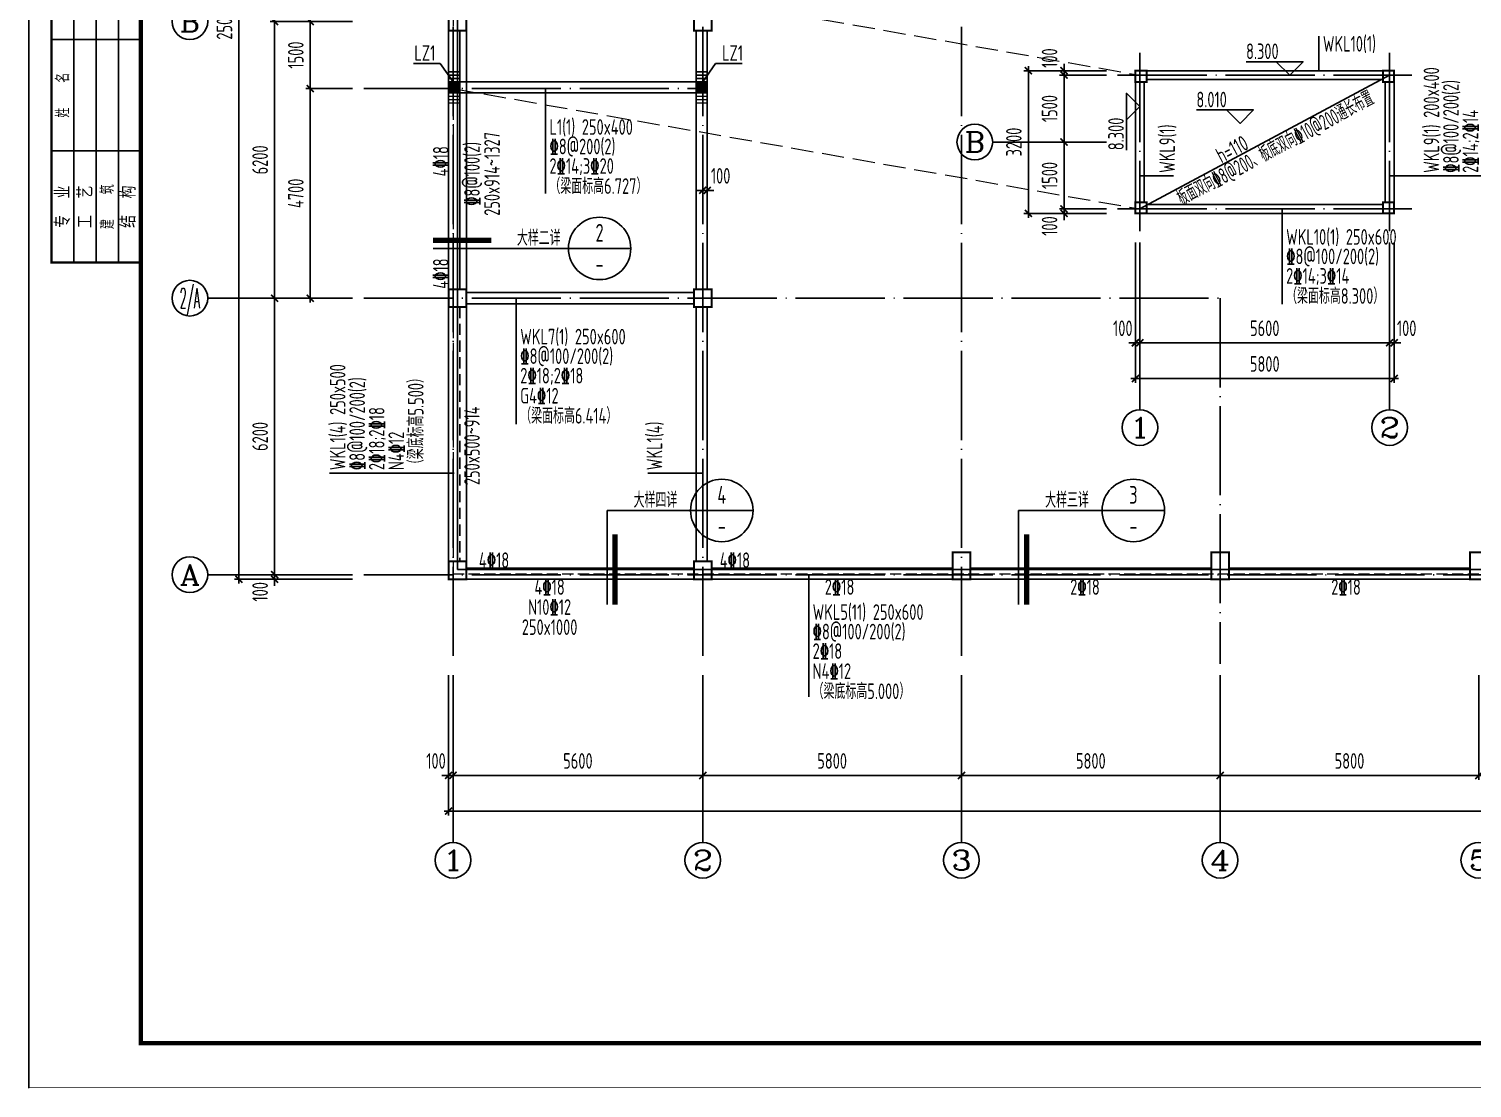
# Model space of a CAD drawing. Extents: x 287065 to 1473467, y 284802 to 344222.
# Drawn here: x 973237 to 1005597, y 284802 to 308549 of the extents above; entities that cross this region are included whole.
import ezdxf
from ezdxf.enums import TextEntityAlignment as Align

# ---------------------------------------------------------------- set-up
doc = ezdxf.new("R2010")
doc.units = 0
doc.header["$LTSCALE"] = 1000
for name, pattern in [('3', [3.75, 2.5, -1.25]), ('DASH', [0.35, 0.25, -0.1]), ('DOTE', [2.42, 2, -0.2, 0.02, -0.2])]:
    doc.linetypes.add(name, pattern=pattern)
doc.layers.get('0').update_dxf_attribs({"linetype": 'CONTINUOUS'})
doc.layers.get('DEFPOINTS').update_dxf_attribs({"linetype": 'CONTINUOUS'})
for name, color, linetype in [('AXIS', 8, 'DOTE'), ('AXIS_DIM', 3, 'CONTINUOUS'), ('AXIS_TEXT', 3, 'CONTINUOUS'), ('BEAM_CON', 4, 'CONTINUOUS'), ('COLU', 7, 'CONTINUOUS'), ('DIM', 3, 'CONTINUOUS'), ('FRAME', 3, 'CONTINUOUS'), ('roof', 30, 'CONTINUOUS'), ('S_BEAMDASH', 134, '3'), ('S_BEAMDIMLOCAL', 7, 'CONTINUOUS'), ('S_BEAMDIMLOCALVER', 7, 'CONTINUOUS'), ('S_BEAMDIMMASS', 2, 'CONTINUOUS'), ('S_BEAMDIMMASSVER', 2, 'CONTINUOUS'), ('S_SUBBEAMHOOP', 1, 'CONTINUOUS'), ('TEXT', 7, 'CONTINUOUS'), ('THIN', 7, 'CONTINUOUS'), ('TK', 211, 'CONTINUOUS'), ('柱涂实', 54, 'CONTINUOUS'), ('第三道尺寸线', 4, 'CONTINUOUS')]:
    doc.layers.add(name, color=color, linetype=linetype)
doc.styles.add('_TCH_AXIS', font='COMPLEX', dxfattribs={"bigfont": 'GBCBIG'})
doc.styles.add('COMPLEX', font='COMPLEX')
doc.styles.add('DXFS', font='txt.shx', dxfattribs={"width": 0.7, "bigfont": 'dxfs.shx'})
doc.styles.add('TSSD_Dimension', font='tssdeng.shx', dxfattribs={"width": 0.7, "bigfont": 'hztxt.shx'})
doc.styles.add('TSSD_Label', font='tssdeng.shx', dxfattribs={"width": 0.7, "bigfont": 'aHzTXT.shx'})
doc.styles.add('TSSD_Num', font='Tssdeng.shx', dxfattribs={"width": 0.7, "bigfont": 'hztxt.shx'})
doc.styles.add('TSSD_Rein', font='tssdeng.shx', dxfattribs={"width": 0.7, "bigfont": 'hztxt.shx'})
doc.dimstyles.new('TSSD_100_100', dxfattribs={"dimtxt": 350, "dimasz": 150, "dimexe": 100, "dimexo": 250, "dimgap": 150, "dimtad": 1, "dimdec": 0, "dimzin": 0, "dimdsep": 46, "dimtxsty": 'TSSD_Dimension', "dimblk": 'ARCHTICK', "dimcen": 0, "dimdle": 100, "dimclrd": 3, "dimclre": 3, "dimclrt": 7, "dimadec": 0, "dimazin": 0, "dimtfac": 1, "dimtdec": 0, "dimtix": 1, "dimtmove": 2, "dimatfit": 3, "dimfxl": 100, "dimtolj": 1, "dimtzin": 0, "dimarcsym": 0})
doc.dimstyles.new('TSSD_100_100$0', dxfattribs={"dimtxt": 350, "dimasz": 100, "dimexe": 100, "dimexo": 250, "dimgap": 100, "dimtad": 1, "dimdec": 0, "dimzin": 0, "dimdsep": 46, "dimtxsty": 'TSSD_Rein', "dimblk": 'ARCHTICK', "dimcen": 0, "dimdle": 100, "dimclrt": 7, "dimadec": 0, "dimazin": 0, "dimtfac": 1, "dimtdec": 0, "dimtix": 1, "dimtmove": 2, "dimatfit": 3, "dimfxl": 100, "dimtolj": 1, "dimtzin": 0, "dimarcsym": 0})

# ---------------------------------------------------------------- blocks, each defined once
blk = doc.blocks.new('_ARCHTICK')
at = {"color": 0}
blk.add_lwpolyline([(-0.53, -0.53, 0.25, 0.25, 0), (0.53, 0.53, 0.5, 0.5, 0)], format="xyseb", dxfattribs=at)
blk = doc.blocks.new('*D406')
at = {"layer": 'AXIS_DIM', "color": 3, "lineweight": -2}
for p, q in [((982647, 294062), (982647, 291712)), ((982747, 294062), (982747, 291712)), ((982647, 291812), (982497, 291812)), ((982647, 291812), (982747, 291812)), ((982747, 291812), (982897, 291812))]:
    blk.add_line(p, q, dxfattribs=at)
at = {"layer": 'DEFPOINTS', "color": 0}
for p in [(982647, 294312), (982747, 294312), (982747, 291812)]:
    blk.add_point(p, dxfattribs=at)
at = {"layer": 'AXIS_DIM', "color": 3, "lineweight": -2, "xscale": 150, "yscale": 150, "zscale": 150}
blk.add_blockref('_ARCHTICK', (982647, 291812), dxfattribs=at)
at = {"layer": 'AXIS_DIM', "color": 3, "lineweight": -2, "xscale": 150, "yscale": 150, "zscale": 150, "rotation": 180}
blk.add_blockref('_ARCHTICK', (982747, 291812), dxfattribs=at)
at = {"layer": 'AXIS_DIM', "color": 7, "insert": (982365, 292137), "char_height": 350, "attachment_point": 5, "style": 'TSSD_Dimension'}
blk.add_mtext('\\A1;100', dxfattribs=at)
blk = doc.blocks.new('*D407')
at = {"layer": 'AXIS_DIM', "color": 3, "lineweight": -2}
for p, q in [((982747, 294062), (982747, 291712)), ((988347, 294062), (988347, 291712)), ((982647, 291812), (988447, 291812))]:
    blk.add_line(p, q, dxfattribs=at)
at = {"layer": 'DEFPOINTS', "color": 0}
for p in [(982747, 294312), (988347, 294312), (988347, 291812)]:
    blk.add_point(p, dxfattribs=at)
at = {"layer": 'AXIS_DIM', "color": 3, "lineweight": -2, "xscale": 150, "yscale": 150, "zscale": 150, "rotation": 180}
blk.add_blockref('_ARCHTICK', (982747, 291812), dxfattribs=at)
at = {"layer": 'AXIS_DIM', "color": 3, "lineweight": -2, "xscale": 150, "yscale": 150, "zscale": 150}
blk.add_blockref('_ARCHTICK', (988347, 291812), dxfattribs=at)
at = {"layer": 'AXIS_DIM', "color": 7, "insert": (985547, 292137), "char_height": 350, "attachment_point": 5, "style": 'TSSD_Dimension'}
blk.add_mtext('\\A1;5600', dxfattribs=at)
blk = doc.blocks.new('*D408')
at = {"layer": 'AXIS_DIM', "color": 3, "lineweight": -2}
for p, q in [((988347, 294062), (988347, 291712)), ((994147, 294062), (994147, 291712)), ((988247, 291812), (994247, 291812))]:
    blk.add_line(p, q, dxfattribs=at)
at = {"layer": 'DEFPOINTS', "color": 0}
for p in [(988347, 294312), (994147, 294312), (994147, 291812)]:
    blk.add_point(p, dxfattribs=at)
at = {"layer": 'AXIS_DIM', "color": 3, "lineweight": -2, "xscale": 150, "yscale": 150, "zscale": 150, "rotation": 180}
blk.add_blockref('_ARCHTICK', (988347, 291812), dxfattribs=at)
at = {"layer": 'AXIS_DIM', "color": 3, "lineweight": -2, "xscale": 150, "yscale": 150, "zscale": 150}
blk.add_blockref('_ARCHTICK', (994147, 291812), dxfattribs=at)
at = {"layer": 'AXIS_DIM', "color": 7, "insert": (991247, 292137), "char_height": 350, "attachment_point": 5, "style": 'TSSD_Dimension'}
blk.add_mtext('\\A1;5800', dxfattribs=at)
blk = doc.blocks.new('*D409')
at = {"layer": 'AXIS_DIM', "color": 3, "lineweight": -2}
for p, q in [((994147, 294062), (994147, 291712)), ((999947, 294062), (999947, 291712)), ((994047, 291812), (1000047, 291812))]:
    blk.add_line(p, q, dxfattribs=at)
at = {"layer": 'DEFPOINTS', "color": 0}
for p in [(994147, 294312), (999947, 294312), (999947, 291812)]:
    blk.add_point(p, dxfattribs=at)
at = {"layer": 'AXIS_DIM', "color": 3, "lineweight": -2, "xscale": 150, "yscale": 150, "zscale": 150, "rotation": 180}
blk.add_blockref('_ARCHTICK', (994147, 291812), dxfattribs=at)
at = {"layer": 'AXIS_DIM', "color": 3, "lineweight": -2, "xscale": 150, "yscale": 150, "zscale": 150}
blk.add_blockref('_ARCHTICK', (999947, 291812), dxfattribs=at)
at = {"layer": 'AXIS_DIM', "color": 7, "insert": (997047, 292137), "char_height": 350, "attachment_point": 5, "style": 'TSSD_Dimension'}
blk.add_mtext('\\A1;5800', dxfattribs=at)
blk = doc.blocks.new('*D410')
at = {"layer": 'AXIS_DIM', "color": 3, "lineweight": -2}
for p, q in [((999947, 294062), (999947, 291712)), ((1005747, 294062), (1005747, 291712)), ((999847, 291812), (1005847, 291812))]:
    blk.add_line(p, q, dxfattribs=at)
at = {"layer": 'DEFPOINTS', "color": 0}
for p in [(999947, 294312), (1005747, 294312), (1005747, 291812)]:
    blk.add_point(p, dxfattribs=at)
at = {"layer": 'AXIS_DIM', "color": 3, "lineweight": -2, "xscale": 150, "yscale": 150, "zscale": 150, "rotation": 180}
blk.add_blockref('_ARCHTICK', (999947, 291812), dxfattribs=at)
at = {"layer": 'AXIS_DIM', "color": 3, "lineweight": -2, "xscale": 150, "yscale": 150, "zscale": 150}
blk.add_blockref('_ARCHTICK', (1005747, 291812), dxfattribs=at)
at = {"layer": 'AXIS_DIM', "color": 7, "insert": (1002847, 292137), "char_height": 350, "attachment_point": 5, "style": 'TSSD_Dimension'}
blk.add_mtext('\\A1;5800', dxfattribs=at)
blk = doc.blocks.new('*D419')
at = {"layer": 'AXIS_DIM', "color": 3, "lineweight": -2}
for p, q in [((982647, 294062), (982647, 290912)), ((1045147, 294062), (1045147, 290912)), ((982547, 291012), (1045247, 291012))]:
    blk.add_line(p, q, dxfattribs=at)
at = {"layer": 'DEFPOINTS', "color": 0}
for p in [(982647, 294312), (1045147, 294312), (1045147, 291012)]:
    blk.add_point(p, dxfattribs=at)
at = {"layer": 'AXIS_DIM', "color": 3, "lineweight": -2, "xscale": 150, "yscale": 150, "zscale": 150, "rotation": 180}
blk.add_blockref('_ARCHTICK', (982647, 291012), dxfattribs=at)
at = {"layer": 'AXIS_DIM', "color": 3, "lineweight": -2, "xscale": 150, "yscale": 150, "zscale": 150}
blk.add_blockref('_ARCHTICK', (1045147, 291012), dxfattribs=at)
at = {"layer": 'AXIS_DIM', "color": 7, "insert": (1013897, 291337), "char_height": 350, "attachment_point": 5, "style": 'TSSD_Dimension'}
blk.add_mtext('\\A1;62500', dxfattribs=at)
blk = doc.blocks.new('_AXISO')
blk.add_circle((0, 0), 0.5)
at = {"layer": 'AXIS_TEXT', "style": 'COMPLEX', "width": 1.041667}
blk.add_attdef('A', text='', height=0.56, dxfattribs=at).set_placement((-0.25, -0.28), (0.25, -0.28), align=Align.FIT)
blk = doc.blocks.new('*D420')
at = {"layer": 'DEFPOINTS', "color": 0}
for p in [(988447, 304929), (988347, 304285), (988447, 304285)]:
    blk.add_point(p, dxfattribs=at)
at = {"layer": 'DIM', "color": 3, "lineweight": -2}
for p, q in [((988347, 304929), (988197, 304929)), ((988347, 304535), (988347, 305029)), ((988347, 304929), (988447, 304929)), ((988447, 304535), (988447, 305029)), ((988447, 304929), (988597, 304929))]:
    blk.add_line(p, q, dxfattribs=at)
at = {"layer": 'DIM', "color": 3, "lineweight": -2, "xscale": 150, "yscale": 150, "zscale": 150}
blk.add_blockref('_ARCHTICK', (988347, 304929), dxfattribs=at)
at = {"layer": 'DIM', "color": 3, "lineweight": -2, "xscale": 150, "yscale": 150, "zscale": 150, "rotation": 180}
blk.add_blockref('_ARCHTICK', (988447, 304929), dxfattribs=at)
at = {"layer": 'DIM', "color": 7, "insert": (988747, 305254), "char_height": 350, "attachment_point": 5, "style": 'TSSD_Dimension'}
blk.add_mtext('\\A1;100', dxfattribs=at)
blk = doc.blocks.new('*D421')
at = {"layer": 'AXIS_DIM', "color": 3, "lineweight": -2}
for p, q in [((978747, 296312), (978747, 296462)), ((980497, 296312), (978647, 296312)), ((980497, 296212), (978647, 296212)), ((978747, 296212), (978747, 296312)), ((978747, 296212), (978747, 296062))]:
    blk.add_line(p, q, dxfattribs=at)
at = {"layer": 'DEFPOINTS', "color": 0}
for p in [(978747, 296312), (980747, 296312), (980747, 296212)]:
    blk.add_point(p, dxfattribs=at)
at = {"layer": 'AXIS_DIM', "color": 3, "lineweight": -2, "xscale": 150, "yscale": 150, "zscale": 150}
for p, rotation in [((978747, 296312), 270), ((978747, 296212), 90)]:
    blk.add_blockref('_ARCHTICK', p, dxfattribs=dict(at, rotation=rotation))
at = {"layer": 'AXIS_DIM', "color": 7, "insert": (978422, 295929), "char_height": 350, "attachment_point": 5, "rotation": 90, "style": 'TSSD_Dimension'}
blk.add_mtext('\\A1;100', dxfattribs=at)
blk = doc.blocks.new('*D422')
at = {"layer": 'AXIS_DIM', "color": 3, "lineweight": -2}
for p, q in [((978747, 296212), (978747, 302612)), ((980497, 302512), (978647, 302512)), ((980497, 296312), (978647, 296312))]:
    blk.add_line(p, q, dxfattribs=at)
at = {"layer": 'DEFPOINTS', "color": 0}
for p in [(978747, 302512), (980747, 302512), (980747, 296312)]:
    blk.add_point(p, dxfattribs=at)
at = {"layer": 'AXIS_DIM', "color": 3, "lineweight": -2, "xscale": 150, "yscale": 150, "zscale": 150}
for p, rotation in [((978747, 302512), 90), ((978747, 296312), 270)]:
    blk.add_blockref('_ARCHTICK', p, dxfattribs=dict(at, rotation=rotation))
at = {"layer": 'AXIS_DIM', "color": 7, "insert": (978422, 299412), "char_height": 350, "attachment_point": 5, "rotation": 90, "style": 'TSSD_Dimension'}
blk.add_mtext('\\A1;6200', dxfattribs=at)
blk = doc.blocks.new('*D423')
at = {"layer": 'AXIS_DIM', "color": 3, "lineweight": -2}
for p, q in [((978747, 302412), (978747, 308812)), ((980497, 308712), (978647, 308712)), ((980497, 302512), (978647, 302512))]:
    blk.add_line(p, q, dxfattribs=at)
at = {"layer": 'DEFPOINTS', "color": 0}
for p in [(978747, 308712), (980747, 308712), (980747, 302512)]:
    blk.add_point(p, dxfattribs=at)
at = {"layer": 'AXIS_DIM', "color": 3, "lineweight": -2, "xscale": 150, "yscale": 150, "zscale": 150}
for p, rotation in [((978747, 308712), 90), ((978747, 302512), 270)]:
    blk.add_blockref('_ARCHTICK', p, dxfattribs=dict(at, rotation=rotation))
at = {"layer": 'AXIS_DIM', "color": 7, "insert": (978422, 305612), "char_height": 350, "attachment_point": 5, "rotation": 90, "style": 'TSSD_Dimension'}
blk.add_mtext('\\A1;6200', dxfattribs=at)
blk = doc.blocks.new('*D427')
at = {"layer": 'AXIS_DIM', "color": 3, "lineweight": -2}
for p, q in [((980497, 321212), (977847, 321212)), ((977947, 296112), (977947, 321312)), ((980497, 296212), (977847, 296212))]:
    blk.add_line(p, q, dxfattribs=at)
at = {"layer": 'DEFPOINTS', "color": 0}
for p in [(977947, 321212), (980747, 321212), (980747, 296212)]:
    blk.add_point(p, dxfattribs=at)
at = {"layer": 'AXIS_DIM', "color": 3, "lineweight": -2, "xscale": 150, "yscale": 150, "zscale": 150}
for p, rotation in [((977947, 321212), 90), ((977947, 296212), 270)]:
    blk.add_blockref('_ARCHTICK', p, dxfattribs=dict(at, rotation=rotation))
at = {"layer": 'AXIS_DIM', "color": 7, "insert": (977622, 308712), "char_height": 350, "attachment_point": 5, "rotation": 90, "style": 'TSSD_Dimension'}
blk.add_mtext('\\A1;25000', dxfattribs=at)
blk = doc.blocks.new('TK-A2+(891X420)')
at = {"layer": 'FRAME', "lineweight": 18}
blk.add_line((626527, 350595), (626527, 392595), dxfattribs=at)
at = {"layer": 'FRAME'}
for points in [[(626537, 392605, 20, 20, 0), (626537, 350605, 20, 20, 0), (715637, 350605, 20, 20, 0), (715637, 392605, 20, 20, 0)], [(629037, 391605, 100, 100, 0), (629037, 351605, 100, 100, 0), (714637, 351605, 100, 100, 0), (714637, 391605, 100, 100, 0)]]:
    blk.add_lwpolyline(points, format="xyseb", close=True, dxfattribs=at)
blk.add_lwpolyline([(629037, 391605, 50, 50, 0), (627037, 391605, 50, 50, 0), (627037, 369105, 50, 50, 0), (629037, 369105, 50, 50, 0)], format="xyseb", dxfattribs=at)
for points in [[(627537, 369105), (627537, 391605)], [(628037, 369105), (628037, 391605)], [(628537, 369105), (628537, 391605)], [(629037, 374105), (627037, 374105)], [(629037, 371605), (627037, 371605)]]:
    blk.add_lwpolyline(points, dxfattribs=at)
at = {"layer": 'FRAME', "char_height": 300, "attachment_point": 5, "rotation": 90, "style": 'DXFS'}
for s, insert, width in [('姓   名', (627287, 372855), 1185), ('{\\f宋体|b0|i0|c134|p2;专\\Ftxt.shx,dxfs.shx|c134;  \\f宋体|b0|i0|c134|p2;业\\P}', (627287, 370355), 1203.38), ('{\\f宋体|b0|i0|c134|p2;工\\Ftxt.shx,dxfs.shx|c134;  \\f宋体|b0|i0|c134|p2;艺\\P}', (627787, 370355), 1177.12), ('建   筑', (628287, 370355), 1206), ('{\\f宋体|b0|i0|c134|p2;结\\Ftxt.shx,dxfs.shx|c134;  \\f宋体|b0|i0|c134|p2;构\\P}', (628757, 370355), 1192.88)]:
    blk.add_mtext(s, dxfattribs=dict(at, insert=insert, width=width))
blk = doc.blocks.new('*D434')
at = {"layer": 'DEFPOINTS', "color": 0}
for p in [(980747, 308712), (979547, 307212), (980747, 307212)]:
    blk.add_point(p, dxfattribs=at)
at = {"layer": '第三道尺寸线', "color": 3, "lineweight": -2}
for p, q in [((979547, 308812), (979547, 307112)), ((980497, 308712), (979447, 308712)), ((980497, 307212), (979447, 307212))]:
    blk.add_line(p, q, dxfattribs=at)
at = {"layer": '第三道尺寸线', "color": 3, "lineweight": -2, "xscale": 150, "yscale": 150, "zscale": 150}
for p, rotation in [((979547, 308712), 90), ((979547, 307212), 270)]:
    blk.add_blockref('_ARCHTICK', p, dxfattribs=dict(at, rotation=rotation))
at = {"layer": '第三道尺寸线', "color": 7, "insert": (979222, 307962), "char_height": 350, "attachment_point": 5, "rotation": 90, "style": 'TSSD_Dimension'}
blk.add_mtext('\\A1;1500', dxfattribs=at)
blk = doc.blocks.new('*D435')
at = {"layer": 'DEFPOINTS', "color": 0}
for p in [(979547, 307212), (980747, 307212), (980747, 302512)]:
    blk.add_point(p, dxfattribs=at)
at = {"layer": '第三道尺寸线', "color": 3, "lineweight": -2}
for p, q in [((980497, 307212), (979447, 307212)), ((979547, 302412), (979547, 307312)), ((980497, 302512), (979447, 302512))]:
    blk.add_line(p, q, dxfattribs=at)
at = {"layer": '第三道尺寸线', "color": 3, "lineweight": -2, "xscale": 150, "yscale": 150, "zscale": 150}
for p, rotation in [((979547, 307212), 90), ((979547, 302512), 270)]:
    blk.add_blockref('_ARCHTICK', p, dxfattribs=dict(at, rotation=rotation))
at = {"layer": '第三道尺寸线', "color": 7, "insert": (979222, 304862), "char_height": 350, "attachment_point": 5, "rotation": 90, "style": 'TSSD_Dimension'}
blk.add_mtext('\\A1;4700', dxfattribs=at)
blk = doc.blocks.new('*D438')
at = {"layer": 'DEFPOINTS', "color": 0}
for p in [(997647, 306012), (996447, 304512), (997647, 304512)]:
    blk.add_point(p, dxfattribs=at)
at = {"layer": '第三道尺寸线', "color": 3, "lineweight": -2}
for p, q in [((997397, 306012), (996347, 306012)), ((996447, 306112), (996447, 304412)), ((997397, 304512), (996347, 304512))]:
    blk.add_line(p, q, dxfattribs=at)
at = {"layer": '第三道尺寸线', "color": 3, "lineweight": -2, "xscale": 150, "yscale": 150, "zscale": 150}
for p, rotation in [((996447, 306012), 90), ((996447, 304512), 270)]:
    blk.add_blockref('_ARCHTICK', p, dxfattribs=dict(at, rotation=rotation))
at = {"layer": '第三道尺寸线', "color": 7, "insert": (996122, 305262), "char_height": 350, "attachment_point": 5, "rotation": 90, "style": 'TSSD_Dimension'}
blk.add_mtext('\\A1;1500', dxfattribs=at)
blk = doc.blocks.new('*D439')
at = {"layer": 'DEFPOINTS', "color": 0}
for p in [(996447, 307512), (997647, 307512), (997647, 306012)]:
    blk.add_point(p, dxfattribs=at)
at = {"layer": '第三道尺寸线', "color": 3, "lineweight": -2}
for p, q in [((997397, 307512), (996347, 307512)), ((996447, 305912), (996447, 307612)), ((997397, 306012), (996347, 306012))]:
    blk.add_line(p, q, dxfattribs=at)
at = {"layer": '第三道尺寸线', "color": 3, "lineweight": -2, "xscale": 150, "yscale": 150, "zscale": 150}
for p, rotation in [((996447, 307512), 90), ((996447, 306012), 270)]:
    blk.add_blockref('_ARCHTICK', p, dxfattribs=dict(at, rotation=rotation))
at = {"layer": '第三道尺寸线', "color": 7, "insert": (996122, 306762), "char_height": 350, "attachment_point": 5, "rotation": 90, "style": 'TSSD_Dimension'}
blk.add_mtext('\\A1;1500', dxfattribs=at)
blk = doc.blocks.new('*D440')
at = {"layer": 'DEFPOINTS', "color": 0}
for p in [(997647, 304512), (996447, 304412), (997647, 304412)]:
    blk.add_point(p, dxfattribs=at)
at = {"layer": '第三道尺寸线', "color": 3, "lineweight": -2}
for p, q in [((997397, 304512), (996347, 304512)), ((996447, 304512), (996447, 304662)), ((996447, 304512), (996447, 304412)), ((997397, 304412), (996347, 304412)), ((996447, 304412), (996447, 304262))]:
    blk.add_line(p, q, dxfattribs=at)
at = {"layer": '第三道尺寸线', "color": 3, "lineweight": -2, "xscale": 150, "yscale": 150, "zscale": 150}
for p, rotation in [((996447, 304512), 270), ((996447, 304412), 90)]:
    blk.add_blockref('_ARCHTICK', p, dxfattribs=dict(at, rotation=rotation))
at = {"layer": '第三道尺寸线', "color": 7, "insert": (996122, 304129), "char_height": 350, "attachment_point": 5, "rotation": 90, "style": 'TSSD_Dimension'}
blk.add_mtext('\\A1;100', dxfattribs=at)
blk = doc.blocks.new('*D441')
at = {"layer": 'DEFPOINTS', "color": 0}
for p in [(996447, 307612), (997647, 307612), (997647, 307512)]:
    blk.add_point(p, dxfattribs=at)
at = {"layer": '第三道尺寸线', "color": 3, "lineweight": -2}
for p, q in [((996447, 307612), (996447, 307762)), ((997397, 307612), (996347, 307612)), ((997397, 307512), (996347, 307512)), ((996447, 307512), (996447, 307612)), ((996447, 307512), (996447, 307362))]:
    blk.add_line(p, q, dxfattribs=at)
at = {"layer": '第三道尺寸线', "color": 3, "lineweight": -2, "xscale": 150, "yscale": 150, "zscale": 150}
for p, rotation in [((996447, 307612), 270), ((996447, 307512), 90)]:
    blk.add_blockref('_ARCHTICK', p, dxfattribs=dict(at, rotation=rotation))
at = {"layer": '第三道尺寸线', "color": 7, "insert": (996122, 307894), "char_height": 350, "attachment_point": 5, "rotation": 90, "style": 'TSSD_Dimension'}
blk.add_mtext('\\A1;100', dxfattribs=at)
blk = doc.blocks.new('*D442')
at = {"layer": 'DEFPOINTS', "color": 0}
for p in [(995647, 307612), (997647, 307612), (997647, 304412)]:
    blk.add_point(p, dxfattribs=at)
at = {"layer": '第三道尺寸线', "color": 3, "lineweight": -2}
for p, q in [((997397, 307612), (995547, 307612)), ((995647, 304312), (995647, 307712)), ((997397, 304412), (995547, 304412))]:
    blk.add_line(p, q, dxfattribs=at)
at = {"layer": '第三道尺寸线', "color": 3, "lineweight": -2, "xscale": 150, "yscale": 150, "zscale": 150}
for p, rotation in [((995647, 307612), 90), ((995647, 304412), 270)]:
    blk.add_blockref('_ARCHTICK', p, dxfattribs=dict(at, rotation=rotation))
at = {"layer": '第三道尺寸线', "color": 7, "insert": (995322, 306012), "char_height": 350, "attachment_point": 5, "rotation": 90, "style": 'TSSD_Dimension'}
blk.add_mtext('\\A1;3200', dxfattribs=at)
blk = doc.blocks.new('*D443')
at = {"layer": 'AXIS_DIM', "color": 3, "lineweight": -2}
for p, q in [((998047, 303762), (998047, 301412)), ((998147, 303762), (998147, 301412)), ((998047, 301512), (997897, 301512)), ((998047, 301512), (998147, 301512)), ((998147, 301512), (998297, 301512))]:
    blk.add_line(p, q, dxfattribs=at)
at = {"layer": 'DEFPOINTS', "color": 0}
for p in [(998047, 304012), (998147, 304012), (998147, 301512)]:
    blk.add_point(p, dxfattribs=at)
at = {"layer": 'AXIS_DIM', "color": 3, "lineweight": -2, "xscale": 150, "yscale": 150, "zscale": 150}
blk.add_blockref('_ARCHTICK', (998047, 301512), dxfattribs=at)
at = {"layer": 'AXIS_DIM', "color": 3, "lineweight": -2, "xscale": 150, "yscale": 150, "zscale": 150, "rotation": 180}
blk.add_blockref('_ARCHTICK', (998147, 301512), dxfattribs=at)
at = {"layer": 'AXIS_DIM', "color": 7, "insert": (997765, 301837), "char_height": 350, "attachment_point": 5, "style": 'TSSD_Dimension'}
blk.add_mtext('\\A1;100', dxfattribs=at)
blk = doc.blocks.new('*D444')
at = {"layer": 'AXIS_DIM', "color": 3, "lineweight": -2}
for p, q in [((998147, 303762), (998147, 301412)), ((1003747, 303762), (1003747, 301412)), ((998047, 301512), (1003847, 301512))]:
    blk.add_line(p, q, dxfattribs=at)
at = {"layer": 'DEFPOINTS', "color": 0}
for p in [(998147, 304012), (1003747, 304012), (1003747, 301512)]:
    blk.add_point(p, dxfattribs=at)
at = {"layer": 'AXIS_DIM', "color": 3, "lineweight": -2, "xscale": 150, "yscale": 150, "zscale": 150, "rotation": 180}
blk.add_blockref('_ARCHTICK', (998147, 301512), dxfattribs=at)
at = {"layer": 'AXIS_DIM', "color": 3, "lineweight": -2, "xscale": 150, "yscale": 150, "zscale": 150}
blk.add_blockref('_ARCHTICK', (1003747, 301512), dxfattribs=at)
at = {"layer": 'AXIS_DIM', "color": 7, "insert": (1000947, 301837), "char_height": 350, "attachment_point": 5, "style": 'TSSD_Dimension'}
blk.add_mtext('\\A1;5600', dxfattribs=at)
blk = doc.blocks.new('*D445')
at = {"layer": 'AXIS_DIM', "color": 3, "lineweight": -2}
for p, q in [((998047, 303762), (998047, 300612)), ((1003847, 303762), (1003847, 300612)), ((997947, 300712), (1003947, 300712))]:
    blk.add_line(p, q, dxfattribs=at)
at = {"layer": 'DEFPOINTS', "color": 0}
for p in [(998047, 304012), (1003847, 304012), (1003847, 300712)]:
    blk.add_point(p, dxfattribs=at)
at = {"layer": 'AXIS_DIM', "color": 3, "lineweight": -2, "xscale": 150, "yscale": 150, "zscale": 150, "rotation": 180}
blk.add_blockref('_ARCHTICK', (998047, 300712), dxfattribs=at)
at = {"layer": 'AXIS_DIM', "color": 3, "lineweight": -2, "xscale": 150, "yscale": 150, "zscale": 150}
blk.add_blockref('_ARCHTICK', (1003847, 300712), dxfattribs=at)
at = {"layer": 'AXIS_DIM', "color": 7, "insert": (1000947, 301037), "char_height": 350, "attachment_point": 5, "style": 'TSSD_Dimension'}
blk.add_mtext('\\A1;5800', dxfattribs=at)
blk = doc.blocks.new('*D446')
at = {"layer": 'AXIS_DIM', "color": 3, "lineweight": -2}
for p, q in [((1003747, 303762), (1003747, 301412)), ((1003847, 303762), (1003847, 301412)), ((1003747, 301512), (1003597, 301512)), ((1003847, 301512), (1003747, 301512)), ((1003847, 301512), (1003997, 301512))]:
    blk.add_line(p, q, dxfattribs=at)
at = {"layer": 'DEFPOINTS', "color": 0}
for p in [(1003747, 304012), (1003847, 304012), (1003747, 301512)]:
    blk.add_point(p, dxfattribs=at)
at = {"layer": 'AXIS_DIM', "color": 3, "lineweight": -2, "xscale": 150, "yscale": 150, "zscale": 150}
blk.add_blockref('_ARCHTICK', (1003747, 301512), dxfattribs=at)
at = {"layer": 'AXIS_DIM', "color": 3, "lineweight": -2, "xscale": 150, "yscale": 150, "zscale": 150, "rotation": 180}
blk.add_blockref('_ARCHTICK', (1003847, 301512), dxfattribs=at)
at = {"layer": 'AXIS_DIM', "color": 7, "insert": (1004129, 301837), "char_height": 350, "attachment_point": 5, "style": 'TSSD_Dimension'}
blk.add_mtext('\\A1;100', dxfattribs=at)
blk = doc.blocks.new('ts_idx')
at = {"color": 0, "linetype": 'ByBlock', "lineweight": -2}
blk.add_line((-0.5, 0), (0.5, 0), dxfattribs=at)
blk.add_circle((0, 0), 0.5, dxfattribs=at)
at = {"color": 0, "linetype": 'ByBlock', "lineweight": -2, "style": 'TSSD_Num', "width": 0.7}
for tag, p in [('1', (0, 0.25)), ('A', (0, -0.25))]:
    blk.add_attdef(tag, text='', height=0.286, dxfattribs=at).set_placement(p, align=Align.MIDDLE_CENTER)

msp = doc.modelspace()

# ---------------------------------------------------------------- hatches: boundary and pattern name
at = {"layer": '柱涂实'}
for points in [[(982646.971, 307111.708), (982646.971, 307361.708), (982896.971, 307361.708), (982896.971, 307111.708)], [(988446.971, 307111.708), (988446.971, 307361.708), (988196.971, 307361.708), (988196.971, 307111.708)]]:
    msp.add_hatch(color=256, dxfattribs=at).paths.add_polyline_path(points)

# ---------------------------------------------------------------- linework, layer by layer
for p, q in [((986201.355, 297752.498), (986201.355, 295641.523)), ((995429.296, 297752.498), (995429.296, 295641.523))]:
    msp.add_line(p, q)
at = {"layer": 'AXIS'}
for p, q in [((982746.971, 323111.708), (982746.971, 294311.708)), ((988346.971, 323111.708), (988346.971, 294311.708)), ((994146.971, 323111.708), (994146.971, 294311.708)), ((998146.971, 308011.708), (998146.971, 304011.708)), ((1003746.971, 308011.708), (1003746.971, 304011.708)), ((997646.971, 307511.708), (1004246.971, 307511.708)), ((980746.971, 307211.708), (988346.971, 307211.708)), ((997646.971, 304511.708), (1004246.971, 304511.708)), ((980746.971, 302511.708), (999946.971, 302511.708)), ((999946.971, 302511.708), (999946.971, 294311.708)), ((980746.971, 296311.708), (1047046.971, 296311.708))]:
    msp.add_line(p, q, dxfattribs=at)
at = {"layer": 'AXIS_TEXT'}
for p, q in [((997396.971, 306011.708), (994846.971, 306011.708)), ((998146.971, 303761.708), (998146.971, 300011.708)), ((1003746.971, 303761.708), (1003746.971, 300011.708)), ((980496.971, 302511.708), (977246.971, 302511.708)), ((980496.971, 296311.708), (977246.971, 296311.708)), ((982746.971, 294061.708), (982746.971, 290311.708)), ((988346.971, 294061.708), (988346.971, 290311.708)), ((994146.971, 294061.708), (994146.971, 290311.708)), ((999946.971, 294061.708), (999946.971, 290311.708))]:
    msp.add_line(p, q, dxfattribs=at)
at = {"layer": 'BEAM_CON'}
for p, q in [((982646.971, 308511.708), (982646.971, 302711.708)), ((982896.971, 308511.708), (982896.971, 302711.708)), ((988196.971, 308511.708), (988196.971, 302711.708)), ((988446.971, 308511.708), (988446.971, 302711.708)), ((998046.971, 307611.708), (998046.971, 304411.708)), ((1003846.971, 307611.708), (1003846.971, 304411.708)), ((983046.971, 302636.708), (988146.971, 302636.708)), ((982646.971, 302311.708), (982646.971, 296611.708)), ((983046.971, 302386.708), (988146.971, 302386.708)), ((988196.971, 302311.708), (988196.971, 296611.708)), ((988446.971, 302311.708), (988446.971, 296611.708)), ((983046.971, 296461.708), (988146.971, 296461.708)), ((988546.971, 296461.708), (993946.971, 296461.708)), ((994346.971, 296461.708), (999746.971, 296461.708)), ((1000146.971, 296461.708), (1005546.971, 296461.708)), ((983046.971, 296211.708), (988146.971, 296211.708)), ((988546.971, 296211.708), (993946.971, 296211.708)), ((994346.971, 296211.708), (999746.971, 296211.708)), ((1000146.971, 296211.708), (1005546.971, 296211.708))]:
    msp.add_line(p, q, dxfattribs=at)
at = {"layer": 'COLU', "ltscale": 0.01, "const_width": 45}
for points in [[(983046.971, 308511.708), (983046.971, 308911.708), (982646.971, 308911.708), (982646.971, 308511.708)], [(988546.971, 308511.708), (988546.971, 308911.708), (988146.971, 308911.708), (988146.971, 308511.708)], [(998296.971, 307611.708), (998046.971, 307611.708), (998046.971, 307361.708), (998296.971, 307361.708)], [(1003596.971, 307611.708), (1003846.971, 307611.708), (1003846.971, 307361.708), (1003596.971, 307361.708)], [(998296.971, 304411.708), (998046.971, 304411.708), (998046.971, 304661.708), (998296.971, 304661.708)], [(1003596.971, 304411.708), (1003846.971, 304411.708), (1003846.971, 304661.708), (1003596.971, 304661.708)], [(983046.971, 302311.708), (983046.971, 302711.708), (982646.971, 302711.708), (982646.971, 302311.708)], [(988546.971, 302311.708), (988546.971, 302711.708), (988146.971, 302711.708), (988146.971, 302311.708)], [(994346.971, 296211.708), (994346.971, 296811.708), (993946.971, 296811.708), (993946.971, 296211.708)], [(1000146.971, 296211.708), (1000146.971, 296811.708), (999746.971, 296811.708), (999746.971, 296211.708)], [(1005946.971, 296211.708), (1005946.971, 296811.708), (1005546.971, 296811.708), (1005546.971, 296211.708)], [(983046.971, 296211.708), (983046.971, 296611.708), (982646.971, 296611.708), (982646.971, 296211.708)], [(988546.971, 296211.708), (988546.971, 296611.708), (988146.971, 296611.708), (988146.971, 296211.708)]]:
    msp.add_lwpolyline(points, close=True, dxfattribs=at)
at = {"layer": 'COLU', "ltscale": 0.01}
for points in [[(982896.971, 307111.708), (982646.971, 307111.708), (982646.971, 307361.708), (982896.971, 307361.708)], [(988196.971, 307111.708), (988446.971, 307111.708), (988446.971, 307361.708), (988196.971, 307361.708)]]:
    msp.add_lwpolyline(points, close=True, dxfattribs=at)
at = {"layer": 'roof'}
msp.add_line((983046.971, 320811.708), (983046.971, 296611.708), dxfattribs=at)
for points in [[(982646.971, 296211.708), (1045146.971, 296211.708), (1045146.971, 321211.708), (982646.971, 321211.708)], [(982846.971, 296431.708), (1044946.971, 296431.708), (1044946.971, 321011.708), (982846.971, 321011.708)]]:
    msp.add_lwpolyline(points, close=True, dxfattribs=at)
at = {"layer": 'roof', "linetype": 'DASH', "lineweight": 13}
msp.add_lwpolyline([(988346.971, 310311.709), (988346.971, 321111.708), (982746.971, 321111.708), (982746.971, 296331.708), (1045046.971, 296331.708), (1045046.971, 321111.708), (988446.971, 321111.708), (988446.971, 310311.709)], dxfattribs=at)
at = {"layer": 'S_BEAMDASH', "ltscale": 0.1}
msp.add_line((982896.971, 302311.708), (982896.971, 296611.708), dxfattribs=at)
at = {"layer": 'S_BEAMDIMMASS', "ltscale": 0.01}
for p, q in [((1002162.018, 307611.708), (1002162.018, 308384.551)), ((984821.062, 304857.239), (984821.062, 307211.708)), ((1001338.03, 302377.431), (1001338.03, 304511.708)), ((984166.129, 299688.217), (984166.129, 302511.708)), ((990721.171, 293570.75), (990721.171, 296311.708))]:
    msp.add_line(p, q, dxfattribs=at)
at = {"layer": 'S_BEAMDIMMASSVER', "ltscale": 0.01}
for p, q in [((998903.721, 305252.824), (998146.971, 305252.824)), ((1006191.502, 305252.824), (1003746.971, 305252.824)), ((982771.971, 298588.174), (979980.854, 298588.174)), ((988346.971, 298588.174), (987115.97, 298588.174))]:
    msp.add_line(p, q, dxfattribs=at)
at = {"layer": 'S_SUBBEAMHOOP', "ltscale": 0.01, "const_width": 35}
for points in [[(982896.971, 307586.708), (982646.971, 307586.708)], [(982896.971, 307511.708), (982646.971, 307511.708)], [(982896.971, 307436.708), (982646.971, 307436.708)], [(988446.971, 307586.708), (988196.971, 307586.708)], [(988446.971, 307511.708), (988196.971, 307511.708)], [(988446.971, 307436.708), (988196.971, 307436.708)], [(982896.971, 307036.708), (982646.971, 307036.708)], [(982896.971, 306961.708), (982646.971, 306961.708)], [(982896.971, 306886.708), (982646.971, 306886.708)], [(988446.971, 307036.708), (988196.971, 307036.708)], [(988446.971, 306961.708), (988196.971, 306961.708)], [(988446.971, 306886.708), (988196.971, 306886.708)]]:
    msp.add_lwpolyline(points, dxfattribs=at)
at = {"layer": 'TEXT', "linetype": 'DASH', "lineweight": 13, "ltscale": 2}
for p, q in [((982746.971, 310211.708), (998146.971, 307511.708)), ((982746.971, 307211.708), (998146.971, 304511.708))]:
    msp.add_line(p, q, dxfattribs=at)
at = {"layer": 'TEXT'}
msp.add_line((998146.971, 304511.708), (1003746.971, 307511.708), dxfattribs=at)
for points in [[(981862.767, 307773.545), (982458.857, 307773.545), (982746.971, 307361.708)], [(989231.175, 307773.545), (988635.085, 307773.545), (988346.971, 307361.708)]]:
    msp.add_lwpolyline(points, dxfattribs=at)
at = {"layer": 'THIN'}
for p, q in [((982298.284, 303626.758), (986733.595, 303626.758)), ((986201.355, 297752.498), (988671.339, 297752.498)), ((995429.296, 297752.498), (997899.28, 297752.498))]:
    msp.add_line(p, q, dxfattribs=at)
for points in [[(1000528.211, 307811.708), (1001806.673, 307811.708), (1001506.673, 307511.708), (1001206.673, 307811.708)], [(997846.971, 305829.054), (997846.971, 307107.516), (998146.971, 306807.516), (997846.971, 306507.516)], [(999414.382, 306730.393), (1000692.844, 306730.393), (1000392.844, 306430.393), (1000092.844, 306730.393)]]:
    msp.add_lwpolyline(points, dxfattribs=at)
at = {"layer": 'THIN', "const_width": 120}
for points in [[(982298.284, 303806.758), (983606.427, 303806.758)], [(986381.355, 295641.523), (986381.355, 297218.34)], [(995609.296, 295641.523), (995609.296, 297218.34)]]:
    msp.add_lwpolyline(points, dxfattribs=at)
at = {"layer": '第三道尺寸线'}
for p, q in [((998046.971, 307611.708), (1003846.971, 307611.708)), ((982896.971, 307361.708), (988196.971, 307361.708)), ((982896.971, 307111.708), (988196.971, 307111.708)), ((998246.971, 307361.708), (998246.971, 304661.708)), ((998296.971, 307411.708), (1003596.971, 307411.708)), ((1003646.971, 307361.708), (1003646.971, 304661.708)), ((998296.971, 304611.708), (1003596.971, 304611.708)), ((998046.971, 304411.708), (1003846.971, 304411.708))]:
    msp.add_line(p, q, dxfattribs=at)

# ---------------------------------------------------------------- block references
at = {"layer": 'AXIS_TEXT'}
ref = msp.add_blockref('_AXISO', (976846.971, 308711.708), dxfattribs=dict(at, xscale=800, yscale=800, zscale=800))
ref.add_attrib('A', 'B', dxfattribs={"height": 452.548, "style": '_TCH_AXIS', "width": 1.235294}).set_placement((976620.697, 308485.434), (977073.245, 308485.434), align=Align.FIT)
ref = msp.add_blockref('_AXISO', (994446.971, 306011.708), dxfattribs=dict(at, xscale=800, yscale=800, zscale=800))
ref.add_attrib('A', 'B', dxfattribs={"height": 452.548, "style": '_TCH_AXIS', "width": 1.235294}).set_placement((994220.697, 305785.434), (994673.245, 305785.434), align=Align.FIT)
ref = msp.add_blockref('_AXISO', (976846.971, 302511.708), dxfattribs=dict(at, xscale=800, yscale=800, zscale=800))
ref.add_attrib('A', '2/A', dxfattribs={"height": 452.5483, "style": '_TCH_AXIS', "width": 0.35}).set_placement((976620.697, 302285.434), (977073.245, 302285.434), align=Align.FIT)
ref = msp.add_blockref('_AXISO', (998146.971, 299611.708), dxfattribs=dict(at, xscale=800, yscale=800, zscale=800))
ref.add_attrib('A', '1', dxfattribs={"height": 452.548, "style": '_TCH_AXIS', "width": 2.333333}).set_placement((997920.697, 299385.434), (998373.245, 299385.434), align=Align.FIT)
ref = msp.add_blockref('_AXISO', (1003746.971, 299611.708), dxfattribs=dict(at, xscale=800, yscale=800, zscale=800))
ref.add_attrib('A', '2', dxfattribs={"height": 452.548, "style": '_TCH_AXIS', "width": 1.5}).set_placement((1003520.697, 299385.434), (1003973.245, 299385.434), align=Align.FIT)
ref = msp.add_blockref('_AXISO', (976846.971, 296311.708), dxfattribs=dict(at, xscale=800, yscale=800, zscale=800))
ref.add_attrib('A', 'A', dxfattribs={"height": 452.548, "style": '_TCH_AXIS', "width": 1.166667}).set_placement((976620.697, 296085.434), (977073.245, 296085.434), align=Align.FIT)
ref = msp.add_blockref('_AXISO', (982746.971, 289911.708), dxfattribs=dict(at, xscale=800, yscale=800, zscale=800))
ref.add_attrib('A', '1', dxfattribs={"height": 452.548, "style": '_TCH_AXIS', "width": 2.333333}).set_placement((982520.697, 289685.434), (982973.245, 289685.434), align=Align.FIT)
ref = msp.add_blockref('_AXISO', (988346.971, 289911.708), dxfattribs=dict(at, xscale=800, yscale=800, zscale=800))
ref.add_attrib('A', '2', dxfattribs={"height": 452.548, "style": '_TCH_AXIS', "width": 1.5}).set_placement((988120.697, 289685.434), (988573.245, 289685.434), align=Align.FIT)
ref = msp.add_blockref('_AXISO', (994146.971, 289911.708), dxfattribs=dict(at, xscale=800, yscale=800, zscale=800))
ref.add_attrib('A', '3', dxfattribs={"height": 452.548, "style": '_TCH_AXIS', "width": 1.5}).set_placement((993920.697, 289685.434), (994373.245, 289685.434), align=Align.FIT)
ref = msp.add_blockref('_AXISO', (999946.971, 289911.708), dxfattribs=dict(at, xscale=800, yscale=800, zscale=800))
ref.add_attrib('A', '4', dxfattribs={"height": 452.548, "style": '_TCH_AXIS', "width": 1.3125}).set_placement((999720.697, 289685.434), (1000173.245, 289685.434), align=Align.FIT)
ref = msp.add_blockref('_AXISO', (1005746.971, 289911.708), dxfattribs=dict(at, xscale=800, yscale=800, zscale=800))
ref.add_attrib('A', '5', dxfattribs={"height": 452.548, "style": '_TCH_AXIS', "width": 1.5}).set_placement((1005520.697, 289685.434), (1005973.245, 289685.434), align=Align.FIT)
at = {"layer": 'THIN'}
ref = msp.add_blockref('ts_idx', (986033.595, 303626.758), dxfattribs=dict(at, xscale=1400, yscale=1400, zscale=1400))
ref.add_attrib('1', '2', dxfattribs={"height": 400, "style": 'TSSD_Num', "width": 0.7}).set_placement((986033.595, 303976.758), align=Align.MIDDLE_CENTER)
ref.add_attrib('10', '-', dxfattribs={"height": 400, "style": 'TSSD_Num', "width": 0.7}).set_placement((986033.595, 303276.758), align=Align.MIDDLE_CENTER)
ref = msp.add_blockref('ts_idx', (988773.833, 297752.498), dxfattribs=dict(at, xscale=1400, yscale=1400, zscale=1400))
ref.add_attrib('1', '4', dxfattribs={"height": 400, "style": 'TSSD_Num', "width": 0.7}).set_placement((988773.833, 298102.498), align=Align.MIDDLE_CENTER)
ref.add_attrib('10', '-', dxfattribs={"height": 400, "style": 'TSSD_Num', "width": 0.7}).set_placement((988773.833, 297402.498), align=Align.MIDDLE_CENTER)
ref = msp.add_blockref('ts_idx', (998001.774, 297752.498), dxfattribs=dict(at, xscale=1400, yscale=1400, zscale=1400))
ref.add_attrib('1', '3', dxfattribs={"height": 400, "style": 'TSSD_Num', "width": 0.7}).set_placement((998001.774, 298102.498), align=Align.MIDDLE_CENTER)
ref.add_attrib('10', '-', dxfattribs={"height": 400, "style": 'TSSD_Num', "width": 0.7}).set_placement((998001.774, 297402.498), align=Align.MIDDLE_CENTER)
at = {"layer": 'TK'}
msp.add_blockref('TK-A2+(891X420)', (346710, -65793.134), dxfattribs=at)

# ---------------------------------------------------------------- texts
at = {"layer": 'S_BEAMDIMLOCAL', "style": 'TSSD_Rein', "width": 0.7}
for p in [(984006.885, 296461.758), (989406.885, 296461.758)]:
    msp.add_text('4%%13218', height=350, dxfattribs=at).set_placement(p, align=Align.RIGHT)
for s, p in [('4%%13218', (984912.589, 296211.658)), ('2%%13218', (991414.16, 296211.658)), ('2%%13218', (996916.201, 296211.658)), ('2%%13218', (1002769.073, 296211.658)), ('N10%%13212', (984912.589, 295761.658)), ('250x1000', (984912.589, 295311.658))]:
    msp.add_text(s, height=350, dxfattribs=at).set_placement(p, align=Align.TOP_CENTER)
at = {"layer": 'S_BEAMDIMLOCALVER', "style": 'TSSD_Rein', "width": 0.7}
for s, height, p in [('250x914~1327', 349.99999, (983447.021, 305297.831)), ('4%%13218', 350, (982296.971, 305580.494)), ('%%1328@100(2)', 349.99999, (982997.021, 305297.831)), ('4%%13218', 350, (982296.971, 303062.618)), ('250x500~914', 349.99999, (982997.021, 299202.237))]:
    msp.add_text(s, height=height, rotation=89.9999985, dxfattribs=at).set_placement(p, align=Align.TOP_CENTER)
at = {"layer": 'S_BEAMDIMMASS', "style": 'TSSD_Rein', "width": 0.7}
for s, height, p in [('WKL10(1)', 350, (1002250.443, 308039.043)), ('L1(1) 250x400', 349.99999, (984909.487, 306174.519)), ('%%1328@200(2)', 349.99999, (984909.487, 305737.019)), ('2%%13214;3%%13220', 349.99999, (984909.487, 305299.519)), ('（梁面标高6.727）', 349.99999, (984909.487, 304849.519)), ('WKL10(1) 250x600', 349.99999, (1001426.455, 303710.747)), ('%%1328@100/200(2)', 349.99999, (1001426.455, 303273.247)), ('2%%13214;3%%13214', 349.99999, (1001426.455, 302835.747)), ('（梁面标高8.300）', 349.99999, (1001426.455, 302385.747)), ('WKL7(1) 250x600', 349.99999, (984254.554, 301474.519)), ('%%1328@100/200(2)', 349.99999, (984254.554, 301037.019)), ('2%%13218;2%%13218', 349.99999, (984254.554, 300599.519)), ('G4%%13212', 350, (984254.554, 300149.519)), ('（梁面标高6.414）', 349.99999, (984254.554, 299699.519)), ('WKL5(11) 250x600', 349.99999, (990809.597, 295299.519)), ('%%1328@100/200(2)', 349.99999, (990809.597, 294862.019)), ('2%%13218', 350, (990809.597, 294424.519)), ('N4%%13212', 350, (990809.597, 293974.519)), ('（梁底标高5.000）', 349.99999, (990809.597, 293524.519))]:
    msp.add_text(s, height=height, dxfattribs=at).set_placement(p)
at = {"layer": 'S_BEAMDIMMASSVER', "style": 'TSSD_Rein', "width": 0.7}
for s, height, p in [('WKL9(1) 200x400', 349.99999, (1004859.199, 305320.49)), ('%%1328@100/200(2)', 349.99999, (1005296.699, 305320.49)), ('2%%13214;2%%13214', 349.99999, (1005734.199, 305320.49)), ('WKL9(1)', 350, (998933.86, 305320.49)), ('WKL1(4) 250x500', 349.99999, (980335.462, 298655.84)), ('%%1328@100/200(2)', 349.99999, (980772.962, 298655.84)), ('（梁底标高5.500）', 349.99999, (982086.462, 298655.84)), ('2%%13218;2%%13218', 349.99999, (981210.462, 298655.84)), ('WKL1(4)', 350, (987438.261, 298655.84)), ('N4%%13212', 350, (981648.462, 298655.84))]:
    msp.add_text(s, height=height, rotation=89.9999985, dxfattribs=at).set_placement(p)
at = {"layer": 'TEXT', "style": 'TSSD_Rein', "width": 0.7}
for p in [(981880.226, 307833.545), (988780.255, 307833.545)]:
    msp.add_text('LZ1', height=350, dxfattribs=at).set_placement(p)
at = {"layer": 'TEXT', "style": 'TSSD_Rein'}
for s, width, p in [('板面双向%%1328@200、板底双向%%13210@200通长布置', 0.6, (999094.848, 304572.412)), ('h=110', 0.7, (999976.083, 305527.655))]:
    msp.add_text(s, height=350, rotation=28, dxfattribs=dict(at, width=width)).set_placement(p)
at = {"layer": 'TEXT', "linetype": 'ByBlock', "style": 'TSSD_Rein', "width": 0.7}
for s, p in [('大样二详', (984179.684, 303686.758)), ('大样四详', (986795.487, 297812.498)), ('大样三详', (996023.428, 297812.498))]:
    msp.add_text(s, height=350, dxfattribs=at).set_placement(p)
at = {"layer": 'THIN', "style": 'TSSD_Label', "width": 0.7}
for s, p in [('8.300', (1000528.211, 307871.708)), ('8.010', (999414.382, 306790.393))]:
    msp.add_text(s, height=350, dxfattribs=at).set_placement(p)
msp.add_text('8.300', height=350, rotation=90, dxfattribs=at).set_placement((997786.971, 305829.054))

# ---------------------------------------------------------------- dimensions: what is measured, and where the dimension line sits
at = {"layer": 'AXIS_DIM'}
for p1, p2, distance, picture, middle in [((980746.971, 296211.708), (980746.971, 321211.708), 2800, '*D427', (977621.971, 308711.708)), ((980746.971, 302511.708), (980746.971, 308711.708), 2000, '*D423', (978421.971, 305611.708)), ((998046.971, 304011.708), (1003846.971, 304011.708), -3300, '*D445', (1000946.971, 301036.708)), ((998146.971, 304011.708), (1003746.971, 304011.708), -2500, '*D444', (1000946.971, 301836.708)), ((980746.971, 296311.708), (980746.971, 302511.708), 2000, '*D422', (978421.971, 299411.708)), ((982646.971, 294311.708), (1045146.971, 294311.708), -3300, '*D419', (1013896.971, 291336.708)), ((982746.971, 294311.708), (988346.971, 294311.708), -2500, '*D407', (985546.971, 292136.708)), ((988346.971, 294311.708), (994146.971, 294311.708), -2500, '*D408', (991246.971, 292136.708)), ((994146.971, 294311.708), (999946.971, 294311.708), -2500, '*D409', (997046.971, 292136.708)), ((999946.971, 294311.708), (1005746.971, 294311.708), -2500, '*D410', (1002846.971, 292136.708))]:
    dim = msp.add_aligned_dim(p1=p1, p2=p2, distance=distance, dimstyle='TSSD_100_100', dxfattribs=at)
    dim.commit()
    dim.dimension.update_dxf_attribs({"geometry": picture, "text_midpoint": middle})
for base, p1, p2, angle, picture, middle in [((998146.971, 301511.708), (998046.971, 304011.708), (998146.971, 304011.708), 0, '*D443', (997764.728, 301836.708)), ((1003746.971, 301511.708), (1003846.971, 304011.708), (1003746.971, 304011.708), 180, '*D446', (1004129.215, 301836.708)), ((978746.971, 296311.708), (980746.971, 296211.708), (980746.971, 296311.708), 90, '*D421', (978421.971, 295929.464)), ((982746.971, 291811.708), (982646.971, 294311.708), (982746.971, 294311.708), 0, '*D406', (982364.728, 292136.708))]:
    dim = msp.add_linear_dim(base=base, p1=p1, p2=p2, angle=angle, dimstyle='TSSD_100_100', dxfattribs=at)
    dim.commit()
    dim.dimension.update_dxf_attribs({"geometry": picture, "text_midpoint": middle, "dimtype": 129})
at = {"layer": 'DIM'}
dim = msp.add_linear_dim(base=(988446.971, 304928.927), p1=(988346.971, 304284.608), p2=(988446.971, 304284.608), dimstyle='TSSD_100_100', dxfattribs=at)
dim.commit()
dim.dimension.update_dxf_attribs({"geometry": '*D420', "text_midpoint": (988746.971, 305253.927), "dimtype": 128})
at = {"layer": '第三道尺寸线'}
for base, p1, p2, angle, picture, middle in [((979546.971, 307211.708), (980746.971, 308711.708), (980746.971, 307211.708), 90, '*D434', (979221.971, 307961.708)), ((995646.971, 307611.708), (997646.971, 304411.708), (997646.971, 307611.708), 270, '*D442', (995321.971, 306011.708)), ((996446.971, 307511.708), (997646.971, 306011.708), (997646.971, 307511.708), 270, '*D439', (996121.971, 306761.708)), ((979546.971, 307211.708), (980746.971, 302511.708), (980746.971, 307211.708), 270, '*D435', (979221.971, 304861.708)), ((996446.971, 304511.708), (997646.971, 306011.708), (997646.971, 304511.708), 90, '*D438', (996121.971, 305261.708))]:
    dim = msp.add_linear_dim(base=base, p1=p1, p2=p2, angle=angle, dimstyle='TSSD_100_100$0', override={"dimasz": 150, "dimgap": 150, "dimtxsty": 'TSSD_Dimension', "dimclrd": 3, "dimclre": 3}, dxfattribs=at)
    dim.commit()
    dim.dimension.update_dxf_attribs({"geometry": picture, "text_midpoint": middle})
for base, p1, p2, angle, picture, middle in [((996446.971, 307611.708), (997646.971, 307511.708), (997646.971, 307611.708), 270, '*D441', (996121.971, 307893.952)), ((996446.971, 304411.708), (997646.971, 304511.708), (997646.971, 304411.708), 90, '*D440', (996121.971, 304129.464))]:
    dim = msp.add_linear_dim(base=base, p1=p1, p2=p2, angle=angle, dimstyle='TSSD_100_100$0', override={"dimasz": 150, "dimgap": 150, "dimtxsty": 'TSSD_Dimension', "dimclrd": 3, "dimclre": 3}, dxfattribs=at)
    dim.commit()
    dim.dimension.update_dxf_attribs({"geometry": picture, "text_midpoint": middle, "dimtype": 128})

doc.saveas('drawing.dxf')
